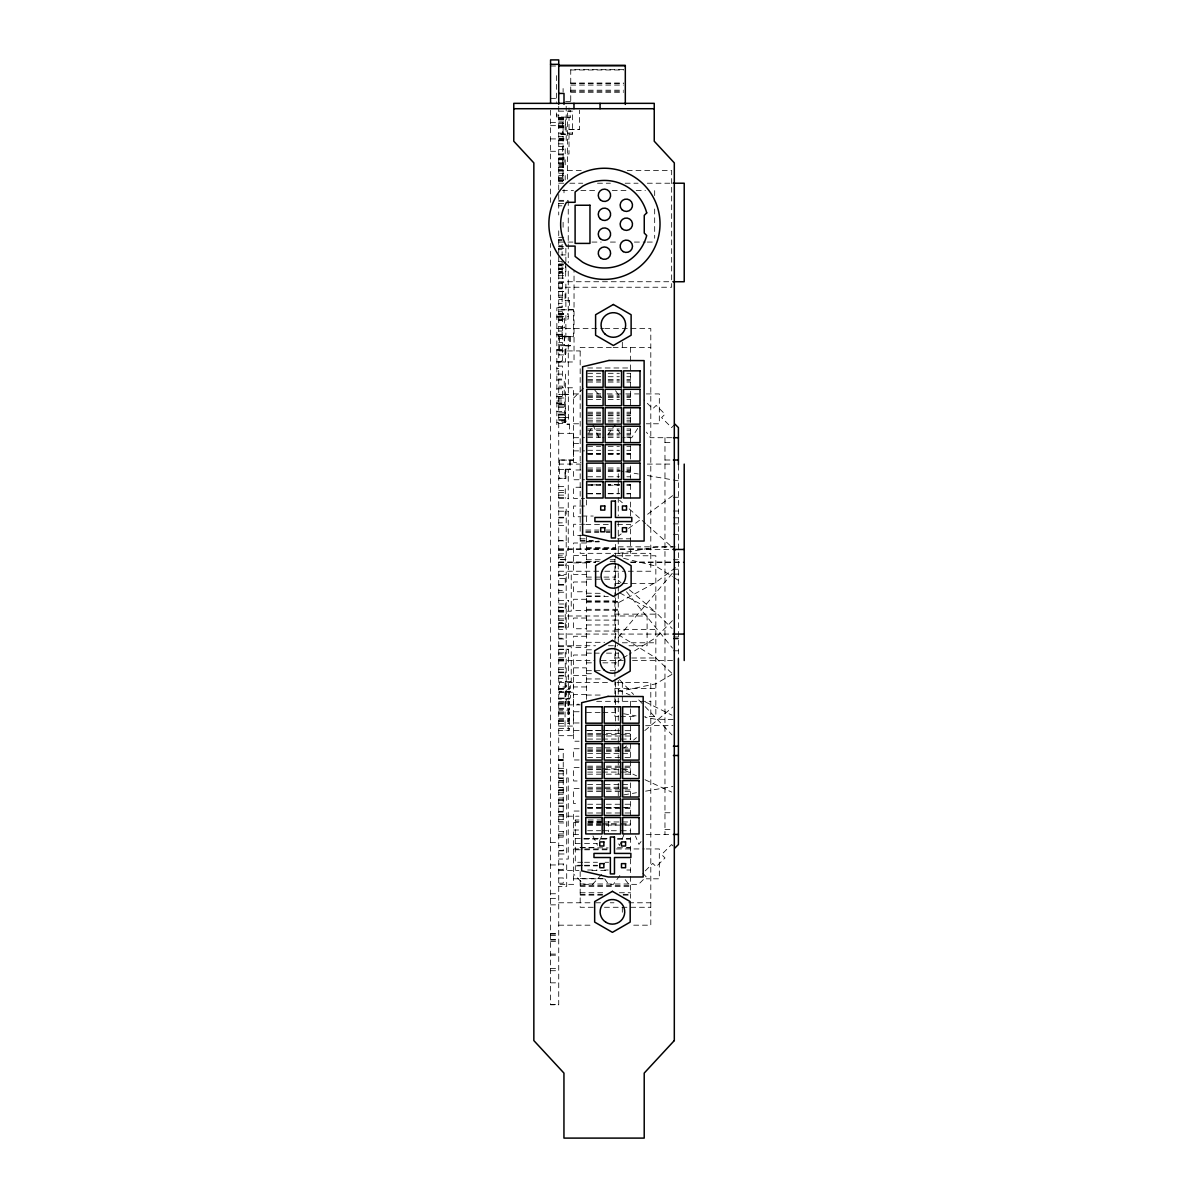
<?xml version="1.0" encoding="UTF-8"?>
<svg xmlns="http://www.w3.org/2000/svg" width="1198" height="1198" viewBox="0 0 1198 1198"><rect width="100%" height="100%" fill="white"/><g stroke="black" fill="none" stroke-linecap="round" stroke-linejoin="round"><path stroke-width="0.75" stroke-dasharray="5 3.75" d="M623.993 834.437L619.606 845.489L616.85 840.741M599.644 840.607L601.845 835.979M588.862 432.972L593.04 425.095L599.075 437.704L603.987 437.704M637.71 428.42L631.765 437.704L622.825 437.704M607.671 434.904L614.814 425.095L621.822 436.132M641.035 841.52L638.968 844.35L635.434 836.084M619.845 875.528L613.421 884.349L608.569 884.349L602.684 875.858M618.258 637.321L672.378 573.258M601.696 874.435L592.561 884.349L583.905 884.349L573.617 874.061M672.407 620.654L655.8 637.725L629.205 654.213M573.617 398.08L583.905 387.778M674.998 424.197L671.599 427.596L661.596 417.593L664.995 414.194L656.19 405.388L652.775 408.788L644.03 400.027M645.273 870.856L652.775 863.354L656.19 866.753L664.995 857.948L661.596 854.548L671.599 844.545L674.998 847.944M623.844 748.241L626.644 745.89M633.637 740.005L636.438 737.654M644.824 730.585L672.797 707.03M675.567 567.642L655.8 582.363L618.258 602.834M618.258 536.105L621.178 533.919M628.516 528.468L641.724 518.644M647.594 514.286L675.462 493.561M618.258 660.996L621.373 659.065M622.945 658.091L627.632 655.186M671.943 674.399L655.8 683.833L618.258 691.56M618.258 553.536L655.8 547.142L676.66 546.842M623.724 794.888L636.482 792.717M645.587 791.159L672.932 786.487M645.587 725.703L672.932 725.374M550.556 66.025L557.1 66.025M623.499 69.664L570.742 69.664L570.742 104.106M570.742 69.978L623.499 69.978M570.742 83.021L623.499 83.021M570.742 83.665L623.499 83.665M570.742 85.073L623.499 85.073M570.742 90.194L623.499 90.194M570.742 91.228L623.499 91.228M570.742 92.276L623.499 92.276M550.556 98.356L557.1 98.356M565.621 101.471L570.548 101.471M558.732 111.159L572.524 111.159L572.524 134.476L558.732 134.476M556.411 115.038L558.732 115.038M566.19 117.134L556.411 116.91L556.411 111.399M558.732 117.599L570.548 117.599L570.548 110.426M558.732 118.003L566.19 118.003M558.732 118.542L566.19 118.542M558.732 119.096L566.19 119.096M558.732 119.336L566.19 119.336M558.732 121.073L566.19 121.073L566.19 106.218M550.556 122.525L558.732 122.525M558.732 122.735L565.201 122.735L565.201 133.877L558.732 133.877M558.732 123.738L567.388 123.738M558.732 125.401L566.19 125.401L566.19 140.72L558.732 140.72M550.556 125.655L558.732 125.655M558.732 126.509L566.19 126.509M558.732 126.808L565.621 126.808L565.621 117.599M558.732 127.213L566.19 127.213M558.732 127.467L566.19 127.467M558.732 127.857L566.19 127.632M569.095 129.369L579.443 129.369M569.095 129.579L579.443 129.579L579.443 110.186M558.732 133.083L572.524 133.083M558.732 136.557L563.105 136.557M558.732 138.264L566.19 138.264M550.556 138.893L569.095 139.013M558.732 139.372L566.19 139.372M558.732 140.076L566.19 140.076M558.732 140.331L566.19 140.331M558.732 140.495L566.19 140.495M558.732 143.865L563.105 143.865M558.732 146.515L565.201 146.515L565.201 154.871L558.732 154.871M558.732 149.495L567.388 149.495M550.556 151.292L558.732 151.292M558.732 153.988L569.02 153.988L569.02 107.925M558.732 157.732L563.105 157.732M558.732 158.72L565.201 158.72M558.732 158.915L563.105 159.079M558.732 159.753L563.105 159.753M558.732 162.793L563.105 162.793M558.732 163.482L564.003 163.482M558.732 164.605L564.003 164.605M558.732 165.728L564.003 165.728L564.003 153.988M558.732 166.971L565.201 166.971M558.732 167.076L565.201 167.076L565.201 158.615M558.732 169.367L563.105 169.367M558.732 170.49L582.797 170.49M627.228 170.49L671.659 170.49L671.659 287.235L558.732 287.235M558.732 171.059L563.105 171.059M558.732 173.276L565.201 173.276L565.201 179.955M558.732 175.492L563.105 175.492M558.732 177.304L563.105 177.304M558.732 178.427L563.105 178.427M558.732 179.311L567.388 179.311L567.388 111.639M558.732 180.434L564.003 180.434M558.732 180.658L563.105 180.658L563.105 123.738M558.732 181.632L562.686 181.632L562.686 173.276M558.732 183.204L564.003 183.204M569.799 183.219L582.722 183.219M597.488 183.219L610.396 183.219M625.161 183.219L638.085 183.219M647.309 183.219L673.141 183.219M562.416 190.617L573.498 190.617M580.88 190.617L597.488 190.617M612.238 190.617L628.845 190.617M636.228 190.617L645.452 190.617M558.732 200.351L568.241 200.351M558.732 201.234L568.241 201.234L568.241 243.059M558.732 203.405L566.654 203.405M558.732 205.831L561.907 205.831M558.732 237.369L564.093 237.264M558.732 239.57L562.117 239.57M558.732 240.633L562.117 240.633M558.732 242.071L566.115 242.071M567.957 242.071L573.498 242.071M591.947 242.071L601.171 242.071M610.396 242.071L617.779 242.071M634.386 242.071L645.452 242.071M647.294 242.071L654.677 242.071M558.732 245.695L562.117 245.934L562.117 242.4M558.732 246.339L562.117 246.339L562.117 255.533M558.732 246.803L565.875 246.803M558.732 248.615L565.875 248.615M558.732 249.678L562.117 249.678M565.875 254.904L558.732 254.904L558.732 230.42M558.732 261.329L562.117 261.329L562.117 273.324L558.732 273.324M558.732 263.979L565.875 264.069M558.732 264.294L562.117 264.294M558.732 264.444L562.117 264.444M558.732 264.953L565.681 264.953M558.732 265.686L562.117 265.686M558.732 268.202L567.238 268.202M558.732 268.547L562.461 268.547L562.461 297.404L558.732 297.404M558.732 269.206L562.461 269.206M558.732 269.46L562.117 269.46M558.732 271.572L562.117 271.572M558.732 272.081L562.117 272.081M558.732 272.455L562.461 272.455M558.732 273.114L565.875 273.114L565.875 266.106M558.732 275.72L565.681 275.72M558.732 278.101L565.681 278.101L565.681 263.979M558.732 281.74L673.141 281.74M558.732 282.503L565.875 282.503L565.875 307.017L558.732 307.017M558.732 283.567L562.117 283.567M558.732 288.628L562.117 288.628M558.732 288.868L562.117 288.868L562.117 282.503M558.732 291.488L565.067 291.458L565.067 300.758M558.732 291.608L565.067 291.638M558.732 295.187L562.461 295.187M558.732 297.089L562.461 297.089M558.732 299.59L562.117 299.59M569.499 300.758L565.067 300.608L569.499 300.578L569.499 309.878M558.732 303.364L562.117 303.364M558.732 307.227L562.117 307.227L562.117 295.217M558.732 307.766L556.845 307.766L556.845 425.829L558.732 425.829M573.378 309.878L558.732 309.878L573.378 309.683L573.378 336.713L558.732 336.623L573.378 336.518M558.732 311.72L562.461 311.72L562.461 339.229L558.732 339.229M558.732 313.636L568.241 313.636M558.732 313.951L565.875 313.951L565.875 338.45L558.732 338.45M558.732 314.52L568.241 314.52M558.732 315.014L562.117 315.014M556.845 316.302L562.461 316.302M558.732 316.691L568.241 316.691M556.845 317.2L564.602 317.2L564.602 327.803L556.845 327.803M558.732 319.117L568.241 319.117L568.241 268.981M558.732 320.076L562.117 320.076M558.732 320.315L562.117 320.315L562.117 313.951M558.732 326.665L562.117 326.665L562.117 338.675L558.732 338.675M556.845 328.537L603.612 328.522M604.765 328.522L650.799 328.522L650.799 571.236L626.868 571.236M558.732 331.022L562.117 331.022M556.845 334.302L564.243 334.302L564.243 344.754L556.845 344.754M556.845 334.991L564.528 334.991L564.528 345.728L556.845 345.728M558.732 336.264L568.241 336.264L568.376 421.127L558.732 421.127M558.732 342.493L562.461 342.493L562.461 360.583L558.732 360.583M570.368 345.803L565.246 345.788L565.246 354.908M611.324 347.375L580.176 347.375L580.176 553.326L650.799 553.326M613.151 347.375L650.799 347.375M556.845 349.666L565.546 349.666L565.546 362.051L556.845 362.051M556.845 350.235L565.546 350.235M558.732 350.924L580.176 350.924M558.732 354.863L565.935 354.952L565.935 345.803M556.845 361.407L565.546 361.407M558.732 361.976L574.037 361.976L574.037 270.973M558.732 366.064L562.461 366.064L562.461 379.032L558.732 379.032M587.649 367.981L630.582 367.981M556.845 368.685L558.732 368.55M587.649 373.312L600.722 373.312M608.18 373.312L619.381 373.312M626.854 373.312L630.582 373.312M556.845 374.135L565.546 374.135L565.546 396.688L556.845 396.688M587.649 376.726L600.722 376.726M608.18 376.726L619.381 376.726M626.854 376.726L630.582 376.726M587.649 379.407L600.722 379.407M608.18 379.407L619.381 379.407M626.854 379.407L630.582 379.407M556.845 379.946L564.243 379.946L564.243 396.867M587.649 380.754L600.722 380.754M608.18 380.754L619.381 380.754M626.854 380.754L630.582 380.754M587.649 382.057L600.722 382.057M608.18 382.057L619.381 382.057M626.854 382.057L630.582 382.057M558.732 386.13L562.461 386.13L562.461 398.964L558.732 398.964M558.732 387.778L573.617 387.778L573.617 462.473L580.94 462.473M556.845 388.826L562.461 388.826M573.617 393.917L581.075 393.917M587.649 393.857L600.722 393.857M607.161 393.917L623.918 393.917M625.79 393.917L638.819 393.917M646.276 393.917L659.319 393.917L659.319 423.778L646.276 423.778M587.649 395.19L600.722 395.19M608.18 395.19L619.381 395.19M626.854 395.19L630.582 395.19M556.845 396.388L562.461 396.388M587.649 396.598L600.722 396.598M608.18 396.598L619.381 396.598M626.854 396.598L630.582 396.598M587.649 397.377L600.722 397.377M608.18 397.377L619.381 397.377M626.854 397.377L630.582 397.377M558.732 397.976L565.261 397.976M587.649 399.398L600.722 399.398M608.18 399.398L619.381 399.398M626.854 399.398L630.582 399.398M556.845 400.971L564.602 400.971L564.528 422.415M556.845 402.872L564.528 402.872M556.845 403.501L565.546 403.501L565.546 422.624L556.845 422.624M558.732 404.325L565.261 404.325M558.732 404.684L565.261 404.684L565.261 394.456M558.732 406.077L565.261 406.077L565.261 423.388L558.732 423.388M558.732 407.32L564.602 407.32M556.845 411.558L564.602 411.558M587.649 412.202L600.722 412.202M608.18 412.202L619.381 412.202M626.854 412.202L630.582 412.202M558.732 412.906L565.261 412.906M587.649 413.31L600.722 413.31M608.18 413.31L619.381 413.31M626.854 413.31L630.582 413.31M558.732 414.568L565.261 414.568M558.732 415.122L565.067 415.077L565.067 424.242L569.499 424.197L565.067 424.062M587.649 414.897L600.722 414.897M608.18 414.897L619.381 414.897M626.854 414.897L630.582 414.897M587.649 415.721L600.722 415.721M608.18 415.721L619.381 415.721M626.854 415.721L630.582 415.721M568.241 417.383L558.732 417.383L565.261 417.518M587.649 418.117L600.722 418.117M608.18 418.117L619.381 418.117M626.854 418.117L630.582 418.117M558.732 419.465L564.602 419.465M587.649 420.228L600.722 420.228M608.18 420.228L619.381 420.228M626.854 420.228L630.582 420.228M558.732 420.453L565.261 420.453M587.649 421.921L600.722 421.921M608.18 421.921L619.381 421.921M626.854 421.921L630.582 421.921M573.617 423.778L581.075 423.778M587.649 428.974L600.722 428.974M608.18 428.974L619.381 428.974M626.854 428.974L630.582 428.974M587.649 430.681L600.722 430.681M608.18 430.681L619.381 430.681M626.854 430.681L630.582 430.681M558.732 433.317L573.378 433.362M587.649 433.287L600.722 433.287M608.18 433.287L619.381 433.287M626.854 433.287L630.582 433.287M587.649 434.664L600.722 434.664M608.18 434.664L619.381 434.664M626.854 434.664L630.582 434.664M587.649 435.997L600.722 435.997M608.18 435.997L619.381 435.997M626.854 435.997L630.582 435.997M587.649 437.555L600.722 437.555M608.18 437.555L619.381 437.555M626.854 437.555L630.582 437.555M573.617 437.704L584.534 437.704M671.674 437.704L650.319 437.704L646.456 432.134M664.965 442.586L671.674 442.586M573.617 443.38L580.94 443.38M587.649 446.3L600.722 446.3M608.18 446.3L619.381 446.3M626.854 446.3L630.582 446.3M587.649 450.298L600.722 450.298M608.18 450.298L619.381 450.298M626.854 450.298L630.582 450.298M573.617 450.882L584.594 450.882M587.649 453.503L600.722 453.503M608.18 453.503L619.381 453.503M626.854 453.503L630.582 453.503M587.649 453.743L600.722 453.743M608.18 453.743L619.381 453.743M626.854 453.743L630.582 453.743M587.649 454.536L600.722 454.536M608.18 454.536L619.381 454.536M626.854 454.536L630.582 454.536M573.378 460.002L558.732 460.032L573.378 460.197L573.378 433.152M664.965 460.002L671.674 460.002M558.732 464.09L580.88 464.09M647.309 464.09L673.141 464.09M587.649 468.014L600.722 468.014M608.18 468.014L619.381 468.014M626.854 468.014L630.582 468.014M570.368 460.167L570.368 469.316L565.067 469.182L565.067 478.346L558.732 478.272L565.935 478.436L565.935 469.287M558.732 469.496L570.368 469.316M587.649 469.766L600.722 469.766M608.18 469.766L619.381 469.766M626.854 469.766L630.582 469.766M580.94 469.99L573.617 469.99L573.617 479.754L584.594 479.754M587.649 470.904L600.722 470.904M608.18 470.904L619.381 470.904M626.854 470.904L630.582 470.904M587.649 471.158L600.722 471.158M608.18 471.158L619.381 471.158M626.854 471.158L630.582 471.158M587.649 476.774L600.722 476.774M608.18 476.774L619.381 476.774M626.854 476.774L630.582 476.774M587.649 484.771L600.722 484.771L587.649 485.025M626.854 484.771L630.582 484.771L626.854 485.025M587.649 485.205L600.722 485.205M608.18 485.205L619.381 485.205M626.854 485.205L630.582 485.205M558.732 486.628L565.261 486.628L565.261 498.368M580.94 487.257L573.617 487.257L573.617 498.503L584.594 498.503M558.732 490.401L565.261 490.401M558.732 492.423L565.261 492.423M587.649 493.531L600.722 493.576M608.18 493.576L619.381 493.531M626.854 493.531L630.582 493.531M587.649 493.771L600.722 493.95M608.18 493.771L619.381 493.771M626.854 493.95L630.582 493.771M558.732 495.118L565.261 495.118M673.396 497.275L678.397 497.275M558.732 497.544L565.261 497.544M558.732 498.368L568.376 498.368M584.594 506.02L573.617 506.02L573.617 516.742L580.94 516.742M558.732 507.892L566.19 507.892L566.19 522.852L558.732 522.852M558.732 511.202L568.376 511.202M673.396 511.022L678.397 511.022M582.048 516.038L593.25 516.038M558.732 517.266L565.261 517.266M558.732 517.91L565.261 517.91L565.261 511.202M673.396 517.821L678.397 517.821M673.396 523.885L678.397 523.885M584.594 524.26L573.617 524.26L573.617 535.476L584.594 535.476M585.777 524.469L610.052 524.469M617.524 524.469L630.582 524.469L630.582 540.373M558.732 525.488L566.19 525.488L566.19 540.463L558.732 540.463M585.777 530.055L598.85 530.055M606.323 530.055L610.052 530.055M585.777 531.627L598.85 531.627M606.323 531.627L610.052 531.627M585.777 532.421L598.85 532.421M606.323 532.421L610.052 532.421M673.396 534.338L678.397 534.338M580.176 538.801L587.649 538.801M617.524 538.801L630.582 538.801M580.176 540.373L593.25 540.373M558.732 540.852L566.19 540.852L566.19 555.827L558.732 555.827M580.176 541.182L598.85 541.182M586.421 541.541L599.195 541.541M586.421 541.885L599.195 541.885M586.421 542.994L573.617 542.994L573.617 574.486L586.421 574.486M618.258 546.827L672.932 546.827M586.421 547.636L615.607 547.636M586.421 548.654L615.607 548.654M558.732 548.819L650.799 548.819M558.732 549.463L673.141 549.463M558.732 550.601L568.241 550.601L568.241 469.496M558.732 553.835L565.261 553.835L565.261 565.576M573.617 555.393L586.421 555.393M616.79 555.767L655.845 555.767L655.845 716.374L644.689 716.374M558.732 557.609L565.261 557.609M565.261 559.646L558.732 559.646L566.19 559.691L566.19 574.666L558.732 574.666M586.421 559.766L601.022 559.766M610.126 559.766L615.607 559.766M673.396 559.736L678.397 559.736M586.421 561.383L599.195 561.383M610.126 561.383L615.607 561.383L615.607 541.541M558.732 561.997L595.646 561.997M630.702 561.997L684.223 561.997M558.732 562.341L565.261 562.341M558.732 562.596L595.646 562.596M630.702 562.596L684.223 562.596M573.617 562.895L586.421 562.895M558.732 564.767L565.261 564.767M558.732 565.576L568.376 565.576L568.376 578.424L558.732 578.424M673.396 569.215L678.397 569.215M558.732 571.236L602.923 571.236M604.765 571.236L625.027 571.236M673.396 574.112L678.397 574.112M558.732 575.594L566.19 575.594L566.19 590.569L558.732 590.569M586.421 577.092L615.607 577.092M586.421 579.188L602.834 579.188M604.661 579.188L615.607 579.188M586.421 581.988L573.617 581.988L573.617 591.767L586.421 591.767M614.918 583.606L620.504 583.606M622.361 583.606L655.845 583.606M558.732 584.489L565.261 584.489M558.732 585.118L565.261 585.118L565.261 578.424M558.732 592.216L566.19 592.216L566.19 607.191L558.732 607.191M586.421 593.175L602.834 593.339M586.421 595.945L604.661 595.945M586.421 596.409L608.314 596.409M586.421 599.27L573.617 599.27L573.617 610.516L586.421 610.516M558.732 600.348L568.376 600.483M586.421 600.872L615.607 600.872M586.421 601.441L618.258 601.441M586.421 602.175L618.258 602.175M558.732 604.002L565.261 604.002M558.732 607.416L566.19 607.416L566.19 622.391L558.732 622.391M586.421 609.303L618.258 609.303M586.421 610.261L618.258 610.261M558.732 610.351L565.261 610.351M558.732 610.71L565.261 610.71L565.261 600.483M558.732 611.22L571.236 611.22L571.236 571.236M558.732 612.103L565.261 612.103L565.261 629.414L558.732 629.414M614.918 614.14L655.845 614.14M558.732 615.997L647.1 615.997L647.1 645.752L628.695 645.752M586.421 618.033L573.617 618.033L573.617 628.755L586.421 628.755M558.732 618.932L565.261 618.932M586.421 620.1L618.258 620.1M558.732 620.594L565.261 620.594M558.732 623.26L566.19 623.26L566.19 638.235L558.732 638.235M558.732 623.544L565.261 623.544M586.421 624.967L615.607 624.967M558.732 626.479L565.261 626.479M558.732 627.168L568.376 627.168L568.376 600.348M614.918 629.369L655.845 629.369M586.421 631.032L618.258 631.032M558.732 634.071L673.141 634.071M586.421 636.273L573.617 636.273L573.617 647.489L586.421 647.489M673.396 636.962L678.397 636.962M673.396 638.294L678.397 638.294M558.732 638.983L566.19 638.983L566.19 653.958L558.732 653.958M673.396 638.893L678.397 638.893M586.421 642.308L604.661 642.308M622.361 642.772L655.845 642.772M558.732 645.752L595.556 645.752M608.434 645.752L617.644 645.752M558.732 646.68L571.236 646.68L571.236 682.471M558.732 649.226L568.376 649.226L568.241 730.271M558.732 649.346L568.376 649.346M586.421 649.795L593.714 649.795M673.396 650.784L678.397 650.784M558.732 652.865L565.261 652.865M586.421 653.15L599.195 653.15M606.488 653.15L618.258 653.15M586.421 655.006L573.617 655.006L573.617 686.948L586.421 686.948M558.732 657.762L566.19 657.762L566.19 687.038L558.732 687.038M614.918 658.001L622.361 658.001M631.66 658.001L655.845 658.001M558.732 659.214L565.261 659.214M558.732 659.574L565.261 659.574L565.261 649.346M558.732 660.517L593.789 660.517M601.171 660.517L623.319 660.517M632.544 660.517L673.141 660.517M558.732 660.967L565.261 660.967L565.261 678.278L558.732 678.278M586.421 662.838L593.714 662.838M602.834 662.838L618.258 662.838M558.732 667.795L565.261 667.795M573.617 667.855L586.421 667.855M558.732 669.457L565.261 669.457M586.421 670.685L601.022 670.685M610.126 670.685L615.607 670.685M558.732 672.063L566.19 672.063M558.732 672.407L565.261 672.407M558.732 672.737L566.19 672.737M586.421 673.71L593.714 673.71M558.732 675.343L565.261 675.343M573.617 675.373L586.421 675.373M558.732 676.031L568.376 676.031M586.421 678.952L602.834 678.952M558.732 682.471L608.449 682.471M616.85 682.471L650.799 682.471L650.799 925.185L631.226 925.185M558.732 688.67L566.19 688.67L566.19 703.645L558.732 703.645M614.918 688.536L655.845 688.536M558.732 689.404L569.499 689.404L569.499 682.635M558.732 691.905L569.679 691.83L569.499 699.048L558.732 699.048M558.732 692.264L573.378 692.264M586.421 694.466L573.617 694.466L573.617 704.229L579.113 704.229M586.421 695.05L602.834 695.05M558.912 698.614L569.679 698.614M558.732 698.674L569.499 698.674M596.664 701.324L650.799 701.324M558.732 701.534L569.679 701.474L569.499 710.174L558.732 710.174M558.732 702.402L569.499 702.402M558.732 703.391L569.499 703.391M558.732 704.888L580.176 704.888M558.732 708.317L569.679 708.243M558.732 709.186L569.499 709.186M579.113 711.747L573.617 711.747L573.617 722.978L579.113 722.978M558.732 711.956L569.499 712.046M586.421 712.376L601.022 712.376M602.834 712.376L615.607 712.376M558.732 713.035L569.499 713.035M558.732 713.963L569.499 713.963M618.647 716.374L614.918 716.374L614.918 645.467M620.504 716.374L637.246 716.374M558.732 718.725L569.499 718.725M558.732 719.803L569.499 719.803M558.732 720.732L569.499 720.732L569.499 711.956M558.732 721.585L569.499 721.585L569.499 730.376L558.732 730.376M558.732 723.592L569.499 723.592M558.732 726.063L573.378 726.063M558.732 728.369L569.499 728.369M579.113 730.495L573.617 730.495L573.617 741.218L579.113 741.218M586.421 730.585L601.022 730.585M602.834 730.585L615.607 730.585L615.607 725.179M587.649 730.675L604.451 730.675M606.323 730.675L623.125 730.675M624.982 730.675L630.582 730.675M587.649 733.356L604.451 733.356M606.323 733.356L623.125 733.356M624.982 733.356L630.582 733.356M587.649 734.703L600.722 734.703M602.579 734.703L619.381 734.703M621.253 734.703L630.582 734.703M558.732 735.692L573.378 735.692L573.378 682.635M587.649 736.021L604.451 736.021M606.323 736.021L623.125 736.021M624.982 736.021L630.582 736.021M587.649 739.061L600.722 739.061M602.579 739.061L619.381 739.061M621.253 739.061L630.582 739.061M587.649 747.807L630.582 747.807M579.113 748.735L573.617 748.735L573.617 759.966L579.113 759.966M558.732 749.079L563.24 749.079L563.24 822.951M587.649 749.139L604.451 749.139M606.323 749.139L623.125 749.139M624.982 749.139L630.582 749.139M558.732 749.574L563.24 749.574M587.649 750.547L604.451 750.547M606.323 750.547L623.125 750.547M624.982 750.547L630.582 750.547M587.649 751.326L604.451 751.326M606.323 751.326L623.125 751.326M624.982 751.326L630.582 751.326M587.649 753.347L630.582 753.347M587.649 757.406L604.451 757.406M606.323 757.406L623.125 757.406M624.982 757.406L630.582 757.406M558.732 759.697L563.24 759.697M558.732 759.981L563.24 759.981M558.732 760.505L563.24 760.505M587.649 766.151L604.451 766.151M606.323 766.151L623.125 766.151M624.982 766.151L630.582 766.151M587.649 767.274L604.451 767.274M606.323 767.274L623.125 767.274M624.982 767.274L630.582 767.274M579.113 767.469L573.617 767.469L573.617 780.976L579.113 780.976M558.732 768.337L566.699 768.337L566.699 853.979L558.732 853.979M587.649 768.846L600.722 768.846M602.579 768.846L619.381 768.846M621.253 768.846L630.582 768.846M587.649 769.67L630.582 769.67M558.732 770.524L563.24 770.419M558.732 771.168L563.24 771.168M587.649 772.081L600.722 772.081M602.579 772.081L619.381 772.081M621.253 772.081L630.582 772.081M558.732 773.833L563.24 773.833M587.649 774.178L604.451 774.178M606.323 774.178L623.125 774.178M624.982 774.178L630.582 774.178M558.732 777.921L568.241 777.921L568.241 859.041L558.732 859.041M558.732 778.595L563.24 778.595M558.732 780.377L563.24 780.377M558.732 780.976L563.24 780.976M558.732 782.264L563.24 782.264M587.649 784.63L630.582 784.63M587.649 787.251L630.582 787.251M558.732 787.505L563.24 787.505M558.732 787.685L563.24 787.685M579.113 788.479L573.617 788.479L573.617 803.544L579.113 803.544M587.649 788.613L630.582 788.613M558.732 789.632L566.699 789.632M587.649 789.946L604.451 789.946M606.323 789.946L623.125 789.946M624.982 789.946L630.582 789.946M558.732 790.5L563.24 790.5M558.732 790.695L566.699 790.695M587.649 791.504L604.451 791.504M606.323 791.504L623.125 791.504M624.982 791.504L630.582 791.504M558.732 792.762L563.24 792.762M558.732 794.259L563.24 794.259M558.732 797.988L563.24 797.988M558.732 799.62L563.24 799.62M558.732 800.444L566.699 800.444M558.732 803.154L563.24 803.154M587.649 804.247L604.451 804.247M606.323 804.247L623.125 804.247M624.982 804.247L630.582 804.247M558.732 805.955L563.24 805.955M558.732 806.239L566.699 806.239M587.649 807.452L630.582 807.452M587.649 807.692L604.451 807.692M606.323 807.692L623.125 807.692M624.982 807.692L630.582 807.692M587.649 808.485L604.451 808.485M606.323 808.485L623.125 808.485M624.982 808.485L630.582 808.485M579.113 811.046L573.617 811.046L573.617 884.349L558.732 884.349M558.732 811.346L563.24 811.346M558.732 812.064L563.24 812.064M664.965 812.753L671.674 812.753M587.649 812.993L604.451 812.993M606.323 812.993L623.125 812.993M624.982 812.993L630.582 812.993M558.732 814.385L563.24 814.385M558.732 815.029L563.24 815.029M558.732 816.197L578.978 816.197M558.732 819.627L563.24 819.627M575.28 820.001L578.978 820.001M588.233 820.001L604.9 820.001M558.732 821.334L563.24 821.334M578.978 821.364L575.28 821.364L575.28 816.197M588.233 821.364L604.9 821.364M587.649 821.963L630.582 821.963M573.617 822.487L579.113 822.487M588.233 822.712L604.9 822.712M558.732 822.951L566.699 822.951M587.649 823.715L600.722 823.715M602.579 823.715L619.381 823.715M621.253 823.715L630.582 823.715M587.649 824.853L600.722 824.853M602.579 824.853L619.381 824.853M621.253 824.853L630.582 824.853M587.649 825.108L604.451 825.108M606.323 825.108L623.125 825.108M624.982 825.108L630.582 825.108M664.965 829.555L671.674 829.555M573.617 830.004L579.113 830.004M587.649 830.723L600.722 830.723M602.579 830.723L619.381 830.723M621.253 830.723L630.582 830.723M558.732 831.607L566.699 831.607M558.732 833.958L566.699 833.958M573.617 834.437L579.218 834.437M646.186 834.437L671.674 834.437M558.732 835.725L566.699 835.725M558.732 837.117L563.24 837.117L563.24 831.607M575.28 838.615L582.692 838.615M584.534 838.615L608.599 838.615M583.92 838.735L608.18 838.78M617.524 838.735L630.582 838.78M583.92 838.974L608.18 838.974M617.524 839.154L630.582 838.974M550.556 842.374L558.732 842.374M575.28 843.497L582.692 843.497M584.534 843.497L597.488 843.497M558.732 845.548L563.24 845.548L563.24 850.79L558.732 850.79M580.176 847.525L596.978 847.48M626.854 847.48L630.582 847.48M580.176 847.72L608.18 847.899M617.524 847.72L630.582 847.899M573.617 848.948L582.932 848.948M584.804 848.948L607.161 848.948M616.476 848.948L644.419 848.948M646.276 848.948L659.319 848.948L659.319 878.808L646.276 878.808M575.28 849.786L582.692 849.786M584.534 849.786L608.599 849.786M558.732 850.655L566.699 850.655M582.692 862.275L575.28 862.275L575.28 822.712M584.534 862.275L597.488 862.275M604.9 862.275L608.599 862.275M558.732 864.028L566.699 864.028L566.699 886.385L558.732 886.385M550.556 864.956L558.732 864.956M582.692 865.285L575.28 865.285L575.28 870.452M584.534 865.285L597.488 865.285M575.28 865.884L582.692 865.884M584.534 865.884L597.488 865.884M558.732 869.523L563.24 869.523L563.24 864.028M587.649 870.003L596.978 870.003M604.451 870.003L608.18 870.003M626.854 870.003L630.582 870.003M558.732 870.452L578.978 870.452M591.932 870.452L608.599 870.452M558.732 877.954L563.24 877.954L563.24 883.211L558.732 883.211M580.176 878.434L602.579 878.434M573.617 878.808L603.433 878.808M580.176 884.004L630.582 884.004M580.176 885.577L630.582 885.577M580.176 886.385L630.582 886.385M580.176 892.75L604.451 892.75M619.381 892.75L630.582 892.75M550.556 893.753L558.732 893.753M580.176 894.337L602.579 894.337M623.125 894.337L630.582 894.337M580.176 895.131L602.579 895.131M623.125 895.131L630.582 895.131M550.556 898.365L558.732 898.365M558.732 902.783L593.714 902.783M595.556 902.783L601.082 902.783M610.291 902.783L613.975 902.783M628.71 902.783L650.799 902.783M550.556 904.864L558.732 904.864M593.25 907.275L580.176 907.275L580.176 870.003M604.451 907.275L650.799 907.275M558.732 925.185L593.714 925.185M550.556 933.736L558.732 933.736M550.556 934.006L558.732 934.006M550.556 935.608L558.732 935.608M550.556 939.591L558.732 939.591M550.556 940.041L558.732 940.041M550.556 941.388L558.732 941.388M550.556 954.087L558.732 954.087M550.556 955.18L558.732 955.18M550.556 968.388L558.732 968.388M550.556 970.709L558.732 970.709M550.556 982.839L558.732 982.839M550.556 1004.433L558.732 1004.433M673.186 719.489L655.8 719.234L645.063 717.407M623.619 713.753L636.123 715.895M623.724 471.488L618.258 470.559L618.258 477.703M625.536 471.802L638.294 473.974M647.414 475.531L678.397 480.832M623.619 558.343L655.8 566.07L672.378 576.567M618.258 689.778L630.193 695.125M645.557 702.013L671.943 715.176M624.937 770.434L636.632 775.855M644.988 779.718L671.719 792.103M619.89 592.98L655.8 612.253L672.123 628.561M618.258 634.67L655.8 657.912L672.123 673.531M673.875 577.511L678.397 580.386M618.258 580.341L621.028 582.707M629.369 589.79L655.8 612.253M619.621 500.315L622.346 502.771M629.19 508.865L645.587 523.526M646.965 524.739L675.657 550.391M642.772 873.357L646.171 876.756L638.579 884.349L628.86 884.349L624.323 878.478M619.531 679.685L633.607 694.496M638.729 699.887L643.85 705.263M645.123 706.61L672.003 734.883M594.852 390.263L601.696 397.706M626.509 591.752L672.497 648.103M615.562 390.728L619.845 396.598M593.01 835.979L597.443 845.249M678.397 465.198L678.397 658.81M664.965 437.704L664.965 834.437M654.677 190.617L654.677 197.655M654.677 208.991L654.677 238.267M630.582 347.375L630.582 424.466M630.582 428.929L630.582 444.548M630.582 445.611L630.582 459.044M630.582 466.007L630.582 478.511M630.582 484.531L630.582 516.038M630.582 540.702L630.582 553.326M630.582 701.324L630.582 706.895M630.582 708.752L630.582 719.863M630.582 725.958L630.582 779.074M630.582 782.878L630.582 799.56M630.582 801.417L630.582 816.197M630.582 819.956L630.582 851.464M630.582 858.876L630.582 898.26M622.316 342.239L622.316 347.375M622.316 553.326L622.316 556.905M622.316 682.471L622.316 694.481M622.316 696.188L622.316 701.324M622.316 907.275L622.316 912.651M618.258 479.485L618.258 495.568M618.258 497.35L618.258 515.844M618.258 521.415L618.258 554.3M618.258 564.018L618.258 583.755M618.258 586.092L618.258 592.111M618.258 593.534L618.258 644.749M618.258 652.506L618.258 671.614M618.258 680.464L618.258 720.837M618.258 728.698L618.258 758.304M618.258 760.071L618.258 776.169M618.258 783.327L618.258 795.831M615.607 563.225L615.607 670.026M615.607 682.111L615.607 721.031M614.918 559.271L614.918 564.558M614.918 566.444L614.918 640.975M608.599 821.364L608.599 831.712M586.421 500.015L586.421 506.02M586.421 516.742L586.421 524.26M586.421 536.989L586.421 699.347M570.368 336.683L570.368 345.833M569.499 336.548L569.679 345.788L565.067 345.713L565.067 354.863M569.499 424.062L569.499 433.362M569.499 460.032L569.679 469.272M568.241 243.943L568.241 262.841M565.875 248.315L565.875 262.841M565.935 681.662L565.935 688.431M565.935 691.291L565.935 698.06M565.246 469.242L565.246 478.391M565.246 691.83L565.246 698.614M565.246 701.474L565.246 708.243M565.067 682.635L565.067 689.404M565.067 691.905L565.067 699.048M565.067 701.534L565.067 710.174M565.067 711.956L565.067 720.732M565.067 721.585L565.067 730.376M564.003 189.628L564.003 192.833M563.105 88.532L563.105 92.051M563.105 222.274L563.105 230.66M562.686 122.735L562.686 133.877M562.686 146.515L562.686 154.871M562.686 158.615L562.686 167.076M559.601 336.683L559.601 354.952M559.601 460.167L559.601 478.436M558.732 106.218L558.732 189.823M558.732 194.42L558.732 214.966M558.732 256.552L558.732 1004.793L550.556 1004.793L550.556 243.508M556.411 75.624L556.411 102.504M550.556 110.231L550.556 202.417M568.376 394.322L558.732 394.322L568.376 394.456M619.381 484.771L608.18 484.771L619.381 484.816M570.368 681.662L559.601 681.662L559.601 688.431L570.368 688.431L570.368 681.662M570.368 691.291L559.601 691.291L559.601 698.06L570.368 698.06L570.368 691.291"/><path stroke-width="1.5" d="M674.998 847.944L678.397 844.545L678.397 658.675M550.556 64.348L558.732 64.348M558.732 65.351L625.311 65.351L625.311 104.421M558.732 65.71L625.311 65.71M558.732 93.429L564.003 93.429L564.003 104.271M513.777 108.718L654.243 108.718M673.141 183.219L684.223 183.219L684.223 281.74L673.141 281.74M673.366 437.704L678.397 437.704M673.366 460.002L678.397 460.002M673.141 549.463L684.223 549.463M673.141 634.071L684.223 634.071M673.396 746.234L678.397 746.234M673.396 755.504L678.397 755.504M673.366 834.437L678.397 834.437M674.998 424.197L678.397 427.596L678.397 464.584M684.223 464.09L684.223 660.517M600.063 103.342L600.063 108.718M573.977 103.342L573.977 108.718M558.732 104.271L558.732 59.9L550.556 59.9L550.556 103.387M674.309 1040.583L644.21 1073.094L644.21 1138.1L563.944 1138.1L563.944 1073.094L533.844 1040.583L533.844 162.898L513.777 141.229L513.777 103.342L654.243 103.342L654.243 141.229L674.309 162.898L674.309 1040.583M646.725 212.885L644.254 215.355L644.254 233.071L646.725 235.542A43.787 43.787 0 0 1 582.542 262.137L575.1 256.432L575.1 246.099L566.504 246.099A43.787 43.787 0 0 1 566.504 202.312L575.1 202.312L575.1 191.994L582.542 186.289A43.787 43.787 0 0 1 646.725 212.885M613.361 304.487L595.601 314.73L595.601 335.245L613.361 345.488L631.121 335.245L631.121 314.73L613.361 304.487M613.361 555.408L595.601 565.666L595.601 586.166L613.361 596.424L631.121 586.166L631.121 565.666L613.361 555.408M612.418 640.421L594.657 650.664L594.657 671.179L612.418 681.437L630.178 671.179L630.178 650.664L612.418 640.421M612.418 891.342L594.657 901.6L594.657 922.101L612.418 932.358L630.178 922.101L630.178 901.6L612.418 891.342M609.003 360.448L582.602 366.753L582.602 534.907L609.258 541.047L644.12 541.047L644.12 360.598L609.003 360.448M608.06 696.382L581.659 702.687L581.659 870.841L608.314 876.981L643.176 876.981L643.176 696.532L608.06 696.382M589.97 205.247L575.1 205.247L575.1 243.404L589.97 243.404L589.97 205.247M603.103 370.841L586.691 370.841L586.691 387.254L603.103 387.254L603.103 370.841M621.552 370.841L605.155 370.841L605.155 387.254L621.552 387.254L621.552 370.841M640.017 370.841L623.604 370.841L623.604 387.254L640.017 387.254L640.017 370.841M603.103 389.305L586.691 389.305L586.691 405.703L603.103 405.703L603.103 389.305M621.552 389.305L605.155 389.305L605.155 405.703L621.552 405.703L621.552 389.305M640.017 389.305L623.604 389.305L623.604 405.703L640.017 405.703L640.017 389.305M603.103 407.754L586.691 407.754L586.691 424.167L603.103 424.167L603.103 407.754M621.552 407.754L605.155 407.754L605.155 424.167L621.552 424.167L621.552 407.754M640.017 407.754L623.604 407.754L623.604 424.167L640.017 424.167L640.017 407.754M603.103 426.218L586.691 426.218L586.691 442.616L603.103 442.616L603.103 426.218M621.552 426.218L605.155 426.218L605.155 442.616L621.552 442.616L621.552 426.218M640.017 426.218L623.604 426.218L623.604 442.616L640.017 442.616L640.017 426.218M603.103 444.668L586.691 444.668L586.691 461.08L603.103 461.08L603.103 444.668M621.552 444.668L605.155 444.668L605.155 461.08L621.552 461.08L621.552 444.668M640.017 444.668L623.604 444.668L623.604 461.08L640.017 461.08L640.017 444.668M603.103 463.132L586.691 463.132L586.691 479.529L603.103 479.529L603.103 463.132M621.552 463.132L605.155 463.132L605.155 479.529L621.552 479.529L621.552 463.132M640.017 463.132L623.604 463.132L623.604 479.529L640.017 479.529L640.017 463.132M603.103 481.581L586.691 481.581L586.691 497.994L603.103 497.994L603.103 481.581M621.552 481.581L605.155 481.581L605.155 497.994L621.552 497.994L621.552 481.581M640.017 481.581L623.604 481.581L623.604 497.994L640.017 497.994L640.017 481.581M615.413 501.064L611.309 501.064L611.309 517.476L594.897 517.476L594.897 521.564L611.309 521.564L611.309 537.977L615.413 537.977L615.413 521.564L631.81 521.564L631.81 517.476L615.413 517.476L615.413 501.064M604.81 505.975L600.707 505.975L600.707 510.078L604.81 510.078L604.81 505.975M626.524 505.975L622.421 505.975L622.421 510.078L626.524 510.078L626.524 505.975M604.81 527.689L600.707 527.689L600.707 531.792L604.81 531.792L604.81 527.689M626.524 527.689L622.421 527.689L622.421 531.792L626.524 531.792L626.524 527.689M602.16 706.79L585.762 706.79L585.762 723.188L602.16 723.188L602.16 706.79M620.624 706.79L604.211 706.79L604.211 723.188L620.624 723.188L620.624 706.79M639.073 706.79L622.675 706.79L622.675 723.188L639.073 723.188L639.073 706.79M602.16 725.239L585.762 725.239L585.762 741.652L602.16 741.652L602.16 725.239M620.624 725.239L604.211 725.239L604.211 741.652L620.624 741.652L620.624 725.239M639.073 725.239L622.675 725.239L622.675 741.652L639.073 741.652L639.073 725.239M602.16 743.688L585.762 743.688L585.762 760.101L602.16 760.101L602.16 743.688M620.624 743.688L604.211 743.688L604.211 760.101L620.624 760.101L620.624 743.688M639.073 743.688L622.675 743.688L622.675 760.101L639.073 760.101L639.073 743.688M602.16 762.153L585.762 762.153L585.762 778.55L602.16 778.55L602.16 762.153M620.624 762.153L604.211 762.153L604.211 778.55L620.624 778.55L620.624 762.153M639.073 762.153L622.675 762.153L622.675 778.55L639.073 778.55L639.073 762.153M602.16 780.602L585.762 780.602L585.762 797.014L602.16 797.014L602.16 780.602M620.624 780.602L604.211 780.602L604.211 797.014L620.624 797.014L620.624 780.602M639.073 780.602L622.675 780.602L622.675 797.014L639.073 797.014L639.073 780.602M602.16 799.066L585.762 799.066L585.762 815.464L602.16 815.464L602.16 799.066M620.624 799.066L604.211 799.066L604.211 815.464L620.624 815.464L620.624 799.066M639.073 799.066L622.675 799.066L622.675 815.464L639.073 815.464L639.073 799.066M602.16 817.515L585.762 817.515L585.762 833.928L602.16 833.928L602.16 817.515M620.624 817.515L604.211 817.515L604.211 833.928L620.624 833.928L620.624 817.515M639.073 817.515L622.675 817.515L622.675 833.928L639.073 833.928L639.073 817.515M614.469 836.998L610.366 836.998L610.366 853.41L593.968 853.41L593.968 857.513L610.366 857.513L610.366 873.911L614.469 873.911L614.469 857.513L630.867 857.513L630.867 853.41L614.469 853.41L614.469 836.998M603.867 841.909L599.779 841.909L599.779 846.013L603.867 846.013L603.867 841.909M625.581 841.909L621.477 841.909L621.477 846.013L625.581 846.013L625.581 841.909M603.867 863.623L599.779 863.623L599.779 867.726L603.867 867.726L603.867 863.623M625.581 863.623L621.477 863.623L621.477 867.726L625.581 867.726L625.581 863.623M565.156 263.111A55.572 55.572 0 0 0 658.121 238.207A55.572 55.572 0 0 0 590.06 170.146A55.572 55.572 0 0 0 565.156 263.111M621.942 209.635A6.2 6.2 0 0 0 632.304 206.85A6.2 6.2 0 0 0 624.727 199.272A6.2 6.2 0 0 0 621.942 209.635M604.78 333.808A12.309 12.309 0 0 0 625.281 327.997A12.309 12.309 0 0 0 610.007 313.142A12.309 12.309 0 0 0 604.78 333.808M606.682 586.241A12.309 12.309 0 0 0 625.641 576.538A12.309 12.309 0 0 0 607.745 564.962A12.309 12.309 0 0 0 606.682 586.241M605.739 922.175A12.309 12.309 0 0 0 624.712 912.472A12.309 12.309 0 0 0 606.802 900.896A12.309 12.309 0 0 0 605.739 922.175M603.837 669.742A12.309 12.309 0 0 0 624.353 663.932A12.309 12.309 0 0 0 609.063 649.091A12.309 12.309 0 0 0 603.837 669.742M600.527 200.096A6.2 6.2 0 0 0 610.546 196.262A6.2 6.2 0 0 0 602.22 189.509A6.2 6.2 0 0 0 600.527 200.096M600.258 218.875A6.2 6.2 0 0 0 610.486 215.64A6.2 6.2 0 0 0 602.564 208.392A6.2 6.2 0 0 0 600.258 218.875M600.917 258.244A6.2 6.2 0 0 0 610.606 253.632A6.2 6.2 0 0 0 601.77 247.552A6.2 6.2 0 0 0 600.917 258.244M600.243 238.672A6.2 6.2 0 0 0 610.471 235.482A6.2 6.2 0 0 0 602.579 228.204A6.2 6.2 0 0 0 600.243 238.672M621.942 228.593A6.2 6.2 0 0 0 632.304 225.808A6.2 6.2 0 0 0 624.727 218.231A6.2 6.2 0 0 0 621.942 228.593M623.23 251.625A6.2 6.2 0 0 0 632.514 246.264A6.2 6.2 0 0 0 623.23 240.903A6.2 6.2 0 0 0 623.23 251.625"/></g></svg>
